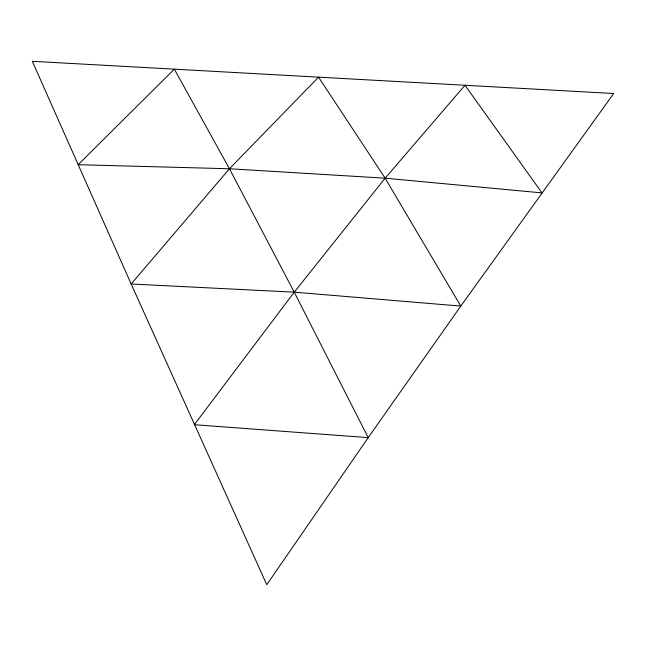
<?xml version="1.0" encoding="UTF-8"?>
<svg xmlns="http://www.w3.org/2000/svg" width="646" height="646" viewBox="0 0 646 646"><rect width="100%" height="100%" fill="white"/><g stroke="black" fill="none" stroke-linecap="round" stroke-linejoin="round"><path stroke-width="0.97" d="M368.212 437.625L266.774 584.703L131.154 283.998L32.3 61.297L613.7 93.508L460.784 306.083L368.212 437.625L194.301 424.713L294.237 292.17L385.145 178.183L464.983 85.272L542.002 192.904L385.145 178.183L229.451 168.759L78.134 164.698L174.331 69.162L229.451 168.759L294.237 292.17L368.212 437.625M229.451 168.759L131.154 283.998L294.237 292.17L460.784 306.083L385.145 178.183L318.543 77.157L229.451 168.759"/></g></svg>
